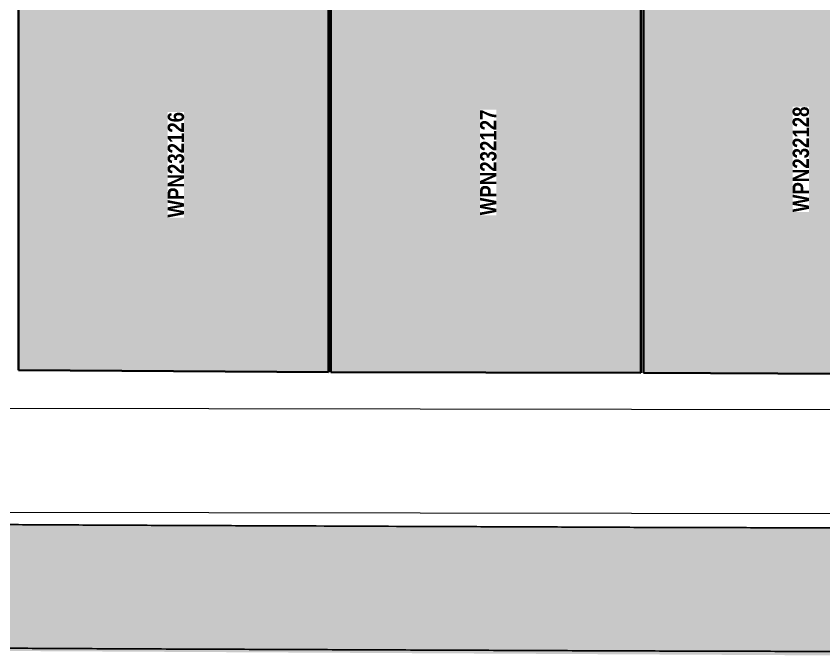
# Model space of a CAD drawing. Header units: metres. Extents: x -1146 to -1084, y 3 to 546.
# Drawn here: x -1102.84 to -1096.64, y 12.55 to 17.47 of the extents above; entities that cross this region are included whole.
import ezdxf

# ---------------------------------------------------------------- set-up
doc = ezdxf.new("R2010")
doc.units = ezdxf.units.M
for name, color, linetype, lineweight in [('A-DETL', 7, 'Continuous', 13), ('A-GENM', 7, 'Continuous', 35), ('A-GENM-IDEN', 7, 'Continuous', 18)]:
    doc.layers.add(name, color=color, linetype=linetype, lineweight=lineweight)
doc.styles.add('Arial Narrow_B', font='ARIALNB.TTF', dxfattribs={"height": 0.125})

# ---------------------------------------------------------------- blocks, each defined once
blk = doc.blocks.new('Top of Pavement - RL A - Top of Pavement - RL A-68818558-DRG-2873193 - ELEVATION - FASCIA PANEL AT ABUTMENT B')
at = {"layer": 'A-GENM', "lineweight": 25, "true_color": 0xe8e8e8}
for points in [[(-1125.7141, 12.5778), (-1124.4926, 12.5791), (-1120.7402, 12.5854), (-1120.045, 12.5873), (-1116.9877, 12.6008), (-1116.9877, 13.5508), (-1119.811, 13.5383), (-1120.7995, 13.535), (-1124.7536, 13.5286), (-1125.7421, 13.5278), (-1130.6847, 13.5347), (-1135.6272, 13.5557), (-1137.6042, 13.5692), (-1140.5697, 13.5902), (-1144.5236, 13.6288), (-1145.512, 13.6386), (-1146.7328, 13.6539), (-1146.7328, 13.5536), (-1147.0074, 13.5536), (-1147.0074, 12.7074), (-1146.0693, 12.6955), (-1144.9889, 12.6833), (-1140.4538, 12.6392), (-1135.9186, 12.6075), (-1134.7848, 12.6016), (-1130.2495, 12.5837), (-1126.848, 12.5793)], [(-1126.1761, 12.5484), (-1123.4465, 12.5508), (-1121.2842, 12.5543), (-1120.2121, 12.5567), (-1120.06, 12.5574), (-1116.9877, 12.5707), (-1116.9877, 12.6008), (-1120.045, 12.5873), (-1121.1788, 12.5843), (-1125.7141, 12.5778), (-1130.2495, 12.5837), (-1131.9976, 12.5901), (-1134.7848, 12.6016), (-1135.9186, 12.6075), (-1140.4538, 12.6392), (-1143.8551, 12.6722), (-1145.1312, 12.6849), (-1146.1227, 12.6961), (-1147.0074, 12.7074), (-1147.0074, 12.6774), (-1146.4285, 12.6705), (-1144.7693, 12.6511), (-1141.4992, 12.6192), (-1140.5272, 12.6108), (-1129.9458, 12.5538), (-1129.6081, 12.5528), (-1129.3632, 12.5525), (-1126.2437, 12.5485)]]:
    blk.add_hatch(color=254, dxfattribs=at).paths.add_polyline_path(points)
at = {"layer": 'A-GENM', "color": 253, "lineweight": 25, "true_color": 0xa3a3a3}
blk.add_open_spline([(-1116.9877, 13.5509), (-1117.0227, 13.5507), (-1117.14, 13.5502), (-1117.4221, 13.5489), (-1117.834, 13.547), (-1118.3283, 13.5449), (-1118.8225, 13.5428), (-1119.3168, 13.5404), (-1119.811, 13.5382), (-1120.3053, 13.5364), (-1120.7995, 13.5349), (-1121.2938, 13.534), (-1121.7881, 13.5334), (-1122.2823, 13.5326), (-1122.7766, 13.5318), (-1123.2708, 13.5311), (-1123.7651, 13.5303), (-1124.2593, 13.5294), (-1124.7536, 13.5286), (-1125.2479, 13.528), (-1125.7421, 13.5277), (-1126.2364, 13.5284), (-1126.7306, 13.5292), (-1127.2249, 13.5298), (-1127.7192, 13.5304), (-1128.2134, 13.531), (-1128.7077, 13.5317), (-1129.2019, 13.5323), (-1129.6962, 13.533), (-1130.1904, 13.5336), (-1130.6847, 13.5345), (-1131.179, 13.5366), (-1131.6732, 13.5389), (-1132.1675, 13.5409), (-1132.8265, 13.5435), (-1133.4855, 13.5464), (-1134.1445, 13.5489), (-1134.6387, 13.5509), (-1135.133, 13.5531), (-1135.6272, 13.5556), (-1136.1215, 13.5588), (-1136.6157, 13.5623), (-1137.11, 13.5657), (-1137.6042, 13.5692), (-1138.0985, 13.5727), (-1138.5927, 13.5761), (-1139.087, 13.5795), (-1139.5812, 13.5829), (-1140.0755, 13.5863), (-1140.5697, 13.59), (-1141.0639, 13.5948), (-1141.5582, 13.5998), (-1142.0524, 13.6046), (-1142.5466, 13.6094), (-1143.0409, 13.6142), (-1143.5351, 13.6191), (-1144.0293, 13.6239), (-1144.5236, 13.6288), (-1145.0178, 13.6335), (-1145.5121, 13.6384), (-1146.0063, 13.6446), (-1146.4132, 13.6499), (-1146.6553, 13.653), (-1146.7328, 13.6539)], degree=3, knots=[0.4499581, 0.4499581, 0.4499581, 0.4499581, 0.4506803, 0.452381, 0.4557823, 0.4591837, 0.462585, 0.4659864, 0.4693878, 0.4727891, 0.4761905, 0.4795918, 0.4829932, 0.4863946, 0.4897959, 0.4931973, 0.4965986, 0.5, 0.5034014, 0.5068027, 0.5102041, 0.5136054, 0.5170068, 0.5204082, 0.5238095, 0.5272109, 0.5306122, 0.5340136, 0.537415, 0.5408163, 0.5442177, 0.547619, 0.5510204, 0.5544218, 0.5578231, 0.5646259, 0.5680272, 0.5714286, 0.5748299, 0.5782313, 0.5816327, 0.585034, 0.5884354, 0.5918367, 0.5952381, 0.5986395, 0.6020408, 0.6054422, 0.6088435, 0.6122449, 0.6156463, 0.6190476, 0.622449, 0.6258503, 0.6292517, 0.6326531, 0.6360544, 0.6394558, 0.6428571, 0.6462585, 0.6496599, 0.6530612, 0.6546599, 0.6546599, 0.6546599, 0.6546599], dxfattribs=at)
for points in [[(-1135.9186, 12.6075), (-1135.7296, 12.6063), (-1135.3517, 12.6043), (-1134.9737, 12.6024), (-1134.7848, 12.6016)], [(-1134.7848, 12.6016), (-1134.5958, 12.6007), (-1134.2178, 12.5992), (-1133.6509, 12.597), (-1133.084, 12.5946), (-1132.5171, 12.5923), (-1131.9502, 12.5899), (-1131.5723, 12.5883), (-1131.3833, 12.5876)], [(-1131.3833, 12.5876), (-1131.1943, 12.5868), (-1130.8164, 12.5854), (-1130.2495, 12.5835), (-1129.6826, 12.5827), (-1129.3046, 12.5824), (-1129.1156, 12.5822)]]:
    blk.add_open_spline(points, degree=3, dxfattribs=at)
blk = doc.blocks.new('T2DPAA-T2D-C3S-RS-M3D-100334_rvt-1-DRG-2873193 - ELEVATION - FASCIA PANEL AT ABUTMENT B')
at = {"layer": 'A-GENM', "color": 253, "lineweight": 25, "true_color": 0xa3a3a3}
blk.add_blockref('Top of Pavement - RL A - Top of Pavement - RL A-68818558-DRG-2873193 - ELEVATION - FASCIA PANEL AT ABUTMENT B', (0, 0), dxfattribs=at)
blk = doc.blocks.new('BR08_20_GEN_WPC_PrecastPanel_Wall__4point - BR08_20_GEN_WPC_PrecastPanel_Wall__4point-8403113-DRG-2873193 - ELEVATION - FASCIA PANEL AT ABUTMENT B')
at = {"layer": 'A-GENM', "true_color": 0xc0c0c0}
h = blk.add_hatch(color=9, dxfattribs=at)
h.paths.add_polyline_path([(-1131.0121, 19.4074), (-1131.0119, 19.4074), (-1130.8249, 19.4114)])
h.paths.add_polyline_path([(-1129.2318, 19.4456), (-1129.2318, 19.4456), (-1129.1832, 19.4466)])
for points in [[(-1128.632, 14.7133), (-1128.632, 19.4585), (-1131.0119, 19.4074), (-1131.0119, 14.7238)], [(-1131.0121, 14.7238), (-1131.0119, 14.7238), (-1131.0121, 18.0756)]]:
    blk.add_hatch(color=9, dxfattribs=at).paths.add_polyline_path(points)
at = {"layer": 'A-GENM'}
for p, q in [((-1131.0119, 19.4074), (-1128.632, 19.4585)), ((-1128.632, 19.4585), (-1128.632, 14.7133)), ((-1131.0121, 19.4074), (-1131.0119, 19.4074)), ((-1131.0121, 19.4074), (-1131.0121, 14.7238)), ((-1131.0119, 14.7238), (-1131.0119, 19.4074)), ((-1131.0121, 14.7238), (-1131.0119, 14.7238)), ((-1128.632, 14.7133), (-1131.0119, 14.7238))]:
    blk.add_line(p, q, dxfattribs=at)
blk = doc.blocks.new('BR08_20_GEN_WPC_PrecastPanel_Wall__4point - BR08_20_GEN_WPC_PrecastPanel_Wall__4point-8403114-DRG-2873193 - ELEVATION - FASCIA PANEL AT ABUTMENT B')
at = {"layer": 'A-GENM', "true_color": 0xc0c0c0}
h = blk.add_hatch(color=9, dxfattribs=at)
h.paths.add_polyline_path([(-1133.412, 19.3558), (-1133.4047, 19.356), (-1133.4047, 19.356)])
h.paths.add_polyline_path([(-1131.6318, 19.394), (-1131.6318, 19.394), (-1131.5871, 19.3949)])
for points in [[(-1131.032, 14.7229), (-1131.0319, 19.4068), (-1133.4119, 19.3558), (-1133.4119, 14.7292), (-1131.9976, 14.7254)], [(-1133.412, 14.7292), (-1133.4119, 14.7292), (-1133.412, 18.0756)]]:
    blk.add_hatch(color=9, dxfattribs=at).paths.add_polyline_path(points)
at = {"layer": 'A-GENM'}
for p, q in [((-1133.4119, 19.3558), (-1131.0319, 19.4068)), ((-1131.0319, 19.4068), (-1131.032, 14.7229)), ((-1133.412, 19.3558), (-1133.4119, 19.3558)), ((-1133.412, 19.3558), (-1133.412, 14.7292)), ((-1133.4119, 14.7292), (-1133.4119, 19.3558)), ((-1133.412, 14.7292), (-1133.4119, 14.7292)), ((-1131.032, 14.7229), (-1133.4119, 14.7292))]:
    blk.add_line(p, q, dxfattribs=at)
blk = doc.blocks.new('BR08_20_GEN_WPC_PrecastPanel_Wall__4point - BR08_20_GEN_WPC_PrecastPanel_Wall__4point-8391037-DRG-2873193 - ELEVATION - FASCIA PANEL AT ABUTMENT B')
at = {"layer": 'A-GENM', "true_color": 0xc0c0c0}
h = blk.add_hatch(color=9, dxfattribs=at)
h.paths.add_polyline_path([(-1135.5117, 19.3105), (-1135.5117, 19.3105), (-1135.4569, 19.3117)])
h.paths.add_polyline_path([(-1135.8118, 19.3041), (-1135.8117, 19.3041), (-1135.75, 19.3054)])
h.paths.add_polyline_path([(-1134.0316, 19.3423), (-1134.0316, 19.3423), (-1133.991, 19.3432)])
for points in [[(-1133.4318, 14.7293), (-1133.4317, 19.3552), (-1135.8117, 19.3041), (-1135.8117, 14.7432)], [(-1135.8118, 14.7432), (-1135.8117, 14.7432), (-1135.8118, 18.0756)]]:
    blk.add_hatch(color=9, dxfattribs=at).paths.add_polyline_path(points)
at = {"layer": 'A-GENM'}
for p, q in [((-1135.8118, 19.3041), (-1135.8117, 19.3041)), ((-1135.8118, 19.3041), (-1135.8118, 14.7432)), ((-1135.8117, 19.3041), (-1133.4317, 19.3552)), ((-1135.8117, 14.7432), (-1135.8117, 19.3041)), ((-1133.4317, 19.3552), (-1133.4318, 14.7293)), ((-1135.8118, 14.7432), (-1135.8117, 14.7432)), ((-1133.4318, 14.7293), (-1135.8117, 14.7432))]:
    blk.add_line(p, q, dxfattribs=at)

msp = doc.modelspace()

# ---------------------------------------------------------------- linework, layer by layer
at = {"layer": 'A-DETL'}
for p, q in [((-1113.7478, 14.4704), (-1087.0159, 14.4281)), ((-1113.7478, 13.6704), (-1087.0159, 13.6281))]:
    msp.add_line(p, q, dxfattribs=at)

# ---------------------------------------------------------------- block references
at = {"lineweight": 5}
msp.add_blockref('T2DPAA-T2D-C3S-RS-M3D-100334_rvt-1-DRG-2873193 - ELEVATION - FASCIA PANEL AT ABUTMENT B', (32.985, 0), dxfattribs=at)
at = {"layer": 'A-GENM'}
for name in ['BR08_20_GEN_WPC_PrecastPanel_Wall__4point - BR08_20_GEN_WPC_PrecastPanel_Wall__4point-8403113-DRG-2873193 - ELEVATION - FASCIA PANEL AT ABUTMENT B', 'BR08_20_GEN_WPC_PrecastPanel_Wall__4point - BR08_20_GEN_WPC_PrecastPanel_Wall__4point-8403114-DRG-2873193 - ELEVATION - FASCIA PANEL AT ABUTMENT B', 'BR08_20_GEN_WPC_PrecastPanel_Wall__4point - BR08_20_GEN_WPC_PrecastPanel_Wall__4point-8391037-DRG-2873193 - ELEVATION - FASCIA PANEL AT ABUTMENT B']:
    msp.add_blockref(name, (32.985, 0), dxfattribs=at)

# ---------------------------------------------------------------- next in the draw order: texts
at = {"layer": 'A-GENM-IDEN', "lineweight": 9, "char_height": 0.125, "attachment_point": 1, "rotation": 90, "style": 'Arial Narrow_B', "bg_fill": 3, "box_fill_scale": 1, "bg_fill_color": 256, "bg_fill_transparency": 0}
for s, insert in [('WPN232128', (-1096.8807, 15.9586)), ('WPN232126', (-1101.6807, 15.9168)), ('WPN232127', (-1099.2816, 15.9348))]:
    msp.add_mtext(s, dxfattribs=dict(at, insert=insert))

doc.saveas('drawing.dxf')
